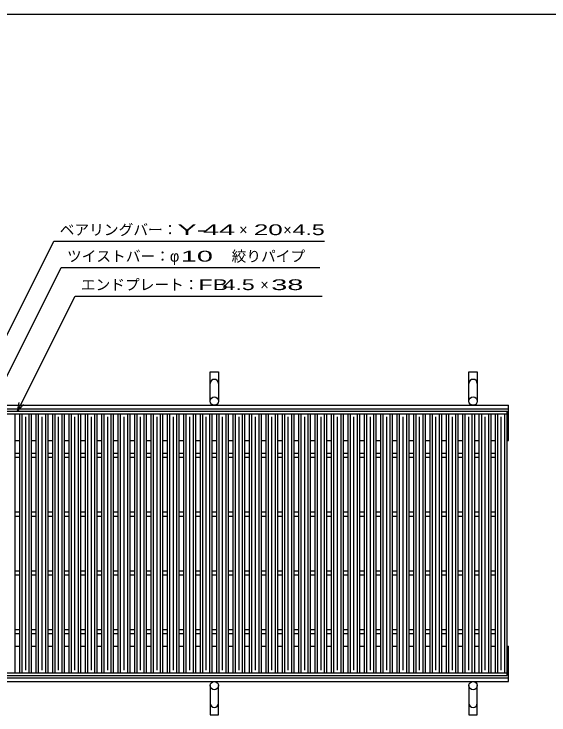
# Model space of a CAD drawing. Units: millimetres, scale not verified. Extents: x -1820 to 1724, y -1285 to 1059.
# Drawn here: x -1268 to -359, y -134 to 1059 of the extents above; entities that cross this region are included whole.
import ezdxf
from ezdxf.enums import TextEntityAlignment as Align

# ---------------------------------------------------------------- set-up
doc = ezdxf.new("R2010")
doc.units = ezdxf.units.MM
doc.header["$LTSCALE"] = 10
for name, color, linetype, lineweight in [('0_2', 150, 'Continuous', 25), ('16', 3, 'Continuous', 25), ('19', 6, 'Continuous', 25), ('22', 2, 'Continuous', 25)]:
    doc.layers.add(name, color=color, linetype=linetype, lineweight=lineweight)
doc.styles.add('ベクトル', font='')
doc.styles.get('ベクトル').set_extended_font_data('ベクトル')

msp = doc.modelspace()

# ---------------------------------------------------------------- linework, layer by layer
at = {"layer": '0_2'}
msp.add_line((-1736, 1059), (1724, 1059), dxfattribs=at)
at = {"layer": '16'}
for p, q in [((-1426, 383.5), (-430, 383.5)), ((-430, 379), (-430, 383.5)), ((-1426, 379), (-430, 379)), ((-1286.5, 379), (-1266.5, 379)), ((-1266.5, -62), (-1266.5, 379)), ((-1258.6, -62), (-1258.6, 379)), ((-1258.6, 379), (-1238.6, 379)), ((-1254.6, -62), (-1254.6, 379)), ((-1248.6, -57), (-1248.6, 374)), ((-1242.6, -62), (-1242.6, 379)), ((-1238.6, -62), (-1238.6, 379)), ((-1230.7, -62), (-1230.7, 379)), ((-1230.7, 379), (-1210.7, 379)), ((-1226.7, -62), (-1226.7, 379)), ((-1220.7, -57), (-1220.7, 374)), ((-1214.7, -62), (-1214.7, 379)), ((-1210.7, -62), (-1210.7, 379)), ((-1202.8, -62), (-1202.8, 379)), ((-1202.8, 379), (-1182.8, 379)), ((-1198.8, -62), (-1198.8, 379)), ((-1192.8, -57), (-1192.8, 374)), ((-1186.8, -62), (-1186.8, 379)), ((-1182.8, -62), (-1182.8, 379)), ((-1174.9, -62), (-1174.9, 379)), ((-1174.9, 379), (-1154.9, 379)), ((-1170.9, -62), (-1170.9, 379)), ((-1164.9, -57), (-1164.9, 374)), ((-1158.9, -62), (-1158.9, 379)), ((-1154.9, -62), (-1154.9, 379)), ((-1147, -62), (-1147, 379)), ((-1147, 379), (-1127, 379)), ((-1143, -62), (-1143, 379)), ((-1137, -57), (-1137, 374)), ((-1131, -62), (-1131, 379)), ((-1127, -62), (-1127, 379)), ((-1119.1, -62), (-1119.1, 379)), ((-1119.1, 379), (-1099.1, 379)), ((-1115.1, -62), (-1115.1, 379)), ((-1109.1, -57), (-1109.1, 374)), ((-1103.1, -62), (-1103.1, 379)), ((-1099.1, -62), (-1099.1, 379)), ((-1091.2, -62), (-1091.2, 379)), ((-1091.2, 379), (-1071.2, 379)), ((-1087.2, -62), (-1087.2, 379)), ((-1081.2, -57), (-1081.2, 374)), ((-1075.2, -62), (-1075.2, 379)), ((-1071.2, -62), (-1071.2, 379)), ((-1063.3, -62), (-1063.3, 379)), ((-1063.3, 379), (-1043.3, 379)), ((-1059.3, -62), (-1059.3, 379)), ((-1053.3, -57), (-1053.3, 374)), ((-1047.3, -62), (-1047.3, 379)), ((-1043.3, -62), (-1043.3, 379)), ((-1035.4, -62), (-1035.4, 379)), ((-1035.4, 379), (-1015.4, 379)), ((-1031.4, -62), (-1031.4, 379)), ((-1025.4, -57), (-1025.4, 374)), ((-1019.4, -62), (-1019.4, 379)), ((-1015.4, -62), (-1015.4, 379)), ((-1007.5, -62), (-1007.5, 379)), ((-1007.5, 379), (-987.5, 379)), ((-1003.5, -62), (-1003.5, 379)), ((-997.5, -57), (-997.5, 374)), ((-991.5, -62), (-991.5, 379)), ((-987.5, -62), (-987.5, 379)), ((-979.6, -62), (-979.6, 379)), ((-979.6, 379), (-959.6, 379)), ((-975.6, -62), (-975.6, 379)), ((-969.6, -57), (-969.6, 374)), ((-963.6, -62), (-963.6, 379)), ((-959.6, -62), (-959.6, 379)), ((-951.7, -62), (-951.7, 379)), ((-951.7, 379), (-931.7, 379)), ((-947.7, -62), (-947.7, 379)), ((-941.7, -57), (-941.7, 374)), ((-935.7, -62), (-935.7, 379)), ((-931.7, -62), (-931.7, 379)), ((-923.8, -62), (-923.8, 379)), ((-923.8, 379), (-903.8, 379)), ((-919.8, -62), (-919.8, 379)), ((-913.8, -57), (-913.8, 374)), ((-907.8, -62), (-907.8, 379)), ((-903.8, -62), (-903.8, 379)), ((-895.9, -62), (-895.9, 379)), ((-895.9, 379), (-875.9, 379)), ((-891.9, -62), (-891.9, 379)), ((-885.9, -57), (-885.9, 374)), ((-879.9, -62), (-879.9, 379)), ((-875.9, -62), (-875.9, 379)), ((-868, -62), (-868, 379)), ((-868, 379), (-848, 379)), ((-864, -62), (-864, 379)), ((-858, -57), (-858, 374)), ((-852, -62), (-852, 379)), ((-848, -62), (-848, 379)), ((-840.1, -62), (-840.1, 379)), ((-840.1, 379), (-820.1, 379)), ((-836.1, -62), (-836.1, 379)), ((-830.1, -57), (-830.1, 374)), ((-824.1, -62), (-824.1, 379)), ((-820.1, -62), (-820.1, 379)), ((-812.2, -62), (-812.2, 379)), ((-812.2, 379), (-792.2, 379)), ((-808.2, -62), (-808.2, 379)), ((-802.2, -57), (-802.2, 374)), ((-796.2, -62), (-796.2, 379)), ((-792.2, -62), (-792.2, 379)), ((-784.3, -62), (-784.3, 379)), ((-784.3, 379), (-764.3, 379)), ((-780.3, -62), (-780.3, 379)), ((-774.3, -57), (-774.3, 374)), ((-768.3, -62), (-768.3, 379)), ((-764.3, -62), (-764.3, 379)), ((-756.4, -62), (-756.4, 379)), ((-756.4, 379), (-736.4, 379)), ((-752.4, -62), (-752.4, 379)), ((-746.4, -57), (-746.4, 374)), ((-740.4, -62), (-740.4, 379)), ((-736.4, -62), (-736.4, 379)), ((-728.5, -62), (-728.5, 379)), ((-728.5, 379), (-708.5, 379)), ((-724.5, -62), (-724.5, 379)), ((-718.5, -57), (-718.5, 374)), ((-712.5, -62), (-712.5, 379)), ((-708.5, -62), (-708.5, 379)), ((-700.6, -62), (-700.6, 379)), ((-700.6, 379), (-680.6, 379)), ((-696.6, -62), (-696.6, 379)), ((-690.6, -57), (-690.6, 374)), ((-684.6, -62), (-684.6, 379)), ((-680.6, -62), (-680.6, 379)), ((-672.7, -62), (-672.7, 379)), ((-672.7, 379), (-652.7, 379)), ((-668.7, -62), (-668.7, 379)), ((-662.7, -57), (-662.7, 374)), ((-656.7, -62), (-656.7, 379)), ((-652.7, -62), (-652.7, 379)), ((-644.8, -62), (-644.8, 379)), ((-644.8, 379), (-624.8, 379)), ((-640.8, -62), (-640.8, 379)), ((-634.8, -57), (-634.8, 374)), ((-628.8, -62), (-628.8, 379)), ((-624.8, -62), (-624.8, 379)), ((-616.9, -62), (-616.9, 379)), ((-616.9, 379), (-596.9, 379)), ((-612.9, -62), (-612.9, 379)), ((-606.9, -57), (-606.9, 374)), ((-600.9, -62), (-600.9, 379)), ((-596.9, -62), (-596.9, 379)), ((-589, -62), (-589, 379)), ((-589, 379), (-569, 379)), ((-585, -62), (-585, 379)), ((-579, -57), (-579, 374)), ((-573, -62), (-573, 379)), ((-569, -62), (-569, 379)), ((-561.1, -62), (-561.1, 379)), ((-561.1, 379), (-541.1, 379)), ((-557.1, -62), (-557.1, 379)), ((-551.1, -57), (-551.1, 374)), ((-545.1, -62), (-545.1, 379)), ((-541.1, -62), (-541.1, 379)), ((-533.2, -62), (-533.2, 379)), ((-533.2, 379), (-513.2, 379)), ((-529.2, -62), (-529.2, 379)), ((-523.2, -57), (-523.2, 374)), ((-517.2, -62), (-517.2, 379)), ((-513.2, -62), (-513.2, 379)), ((-505.3, -62), (-505.3, 379)), ((-505.3, 379), (-485.3, 379)), ((-501.3, -62), (-501.3, 379)), ((-495.3, -57), (-495.3, 374)), ((-489.3, -62), (-489.3, 379)), ((-485.3, -62), (-485.3, 379)), ((-477.4, -62), (-477.4, 379)), ((-477.4, 379), (-457.4, 379)), ((-473.4, -62), (-473.4, 379)), ((-467.4, -57), (-467.4, 374)), ((-461.4, -62), (-461.4, 379)), ((-457.4, -62), (-457.4, 379)), ((-450, -62), (-450, 379)), ((-450, 379), (-430, 379)), ((-446, -62), (-446, 379)), ((-440, -57), (-440, 374)), ((-434, -62), (-434, 379)), ((-430, -62), (-430, 379)), ((-1266.5, 312), (-1258.6, 312)), ((-1238.6, 312), (-1230.7, 312)), ((-1210.7, 312), (-1202.8, 312)), ((-1182.8, 312), (-1174.9, 312)), ((-1154.9, 312), (-1147, 312)), ((-1127, 312), (-1119.1, 312)), ((-1099.1, 312), (-1091.2, 312)), ((-1071.2, 312), (-1063.3, 312)), ((-1043.3, 312), (-1035.4, 312)), ((-1015.4, 312), (-1007.5, 312)), ((-987.5, 312), (-979.6, 312)), ((-959.6, 312), (-951.7, 312)), ((-931.7, 312), (-923.8, 312)), ((-903.8, 312), (-895.9, 312)), ((-875.9, 312), (-868, 312)), ((-848, 312), (-840.1, 312)), ((-820.1, 312), (-812.2, 312)), ((-792.2, 312), (-784.3, 312)), ((-764.3, 312), (-756.4, 312)), ((-736.4, 312), (-728.5, 312)), ((-708.5, 312), (-700.6, 312)), ((-680.6, 312), (-672.7, 312)), ((-652.7, 312), (-644.8, 312)), ((-624.8, 312), (-616.9, 312)), ((-596.9, 312), (-589, 312)), ((-569, 312), (-561.1, 312)), ((-541.1, 312), (-533.2, 312)), ((-513.2, 312), (-505.3, 312)), ((-485.3, 312), (-477.4, 312)), ((-457.4, 312), (-450, 312)), ((-1266.5, 305), (-1258.6, 305)), ((-1238.6, 305), (-1230.7, 305)), ((-1210.7, 305), (-1202.8, 305)), ((-1182.8, 305), (-1174.9, 305)), ((-1154.9, 305), (-1147, 305)), ((-1127, 305), (-1119.1, 305)), ((-1099.1, 305), (-1091.2, 305)), ((-1071.2, 305), (-1063.3, 305)), ((-1043.3, 305), (-1035.4, 305)), ((-1015.4, 305), (-1007.5, 305)), ((-987.5, 305), (-979.6, 305)), ((-959.6, 305), (-951.7, 305)), ((-931.7, 305), (-923.8, 305)), ((-903.8, 305), (-895.9, 305)), ((-875.9, 305), (-868, 305)), ((-848, 305), (-840.1, 305)), ((-820.1, 305), (-812.2, 305)), ((-792.2, 305), (-784.3, 305)), ((-764.3, 305), (-756.4, 305)), ((-736.4, 305), (-728.5, 305)), ((-708.5, 305), (-700.6, 305)), ((-680.6, 305), (-672.7, 305)), ((-652.7, 305), (-644.8, 305)), ((-624.8, 305), (-616.9, 305)), ((-596.9, 305), (-589, 305)), ((-569, 305), (-561.1, 305)), ((-541.1, 305), (-533.2, 305)), ((-513.2, 305), (-505.3, 305)), ((-485.3, 305), (-477.4, 305)), ((-457.4, 305), (-450, 305)), ((-1266.5, 212), (-1258.6, 212)), ((-1266.5, 205), (-1258.6, 205)), ((-1238.6, 212), (-1230.7, 212)), ((-1238.6, 205), (-1230.7, 205)), ((-1210.7, 212), (-1202.8, 212)), ((-1210.7, 205), (-1202.8, 205)), ((-1182.8, 212), (-1174.9, 212)), ((-1182.8, 205), (-1174.9, 205)), ((-1154.9, 212), (-1147, 212)), ((-1154.9, 205), (-1147, 205)), ((-1127, 212), (-1119.1, 212)), ((-1127, 205), (-1119.1, 205)), ((-1099.1, 212), (-1091.2, 212)), ((-1099.1, 205), (-1091.2, 205)), ((-1071.2, 212), (-1063.3, 212)), ((-1071.2, 205), (-1063.3, 205)), ((-1043.3, 212), (-1035.4, 212)), ((-1043.3, 205), (-1035.4, 205)), ((-1015.4, 212), (-1007.5, 212)), ((-1015.4, 205), (-1007.5, 205)), ((-987.5, 212), (-979.6, 212)), ((-987.5, 205), (-979.6, 205)), ((-959.6, 212), (-951.7, 212)), ((-959.6, 205), (-951.7, 205)), ((-931.7, 212), (-923.8, 212)), ((-931.7, 205), (-923.8, 205)), ((-903.8, 212), (-895.9, 212)), ((-903.8, 205), (-895.9, 205)), ((-875.9, 212), (-868, 212)), ((-875.9, 205), (-868, 205)), ((-848, 212), (-840.1, 212)), ((-848, 205), (-840.1, 205)), ((-820.1, 212), (-812.2, 212)), ((-820.1, 205), (-812.2, 205)), ((-792.2, 212), (-784.3, 212)), ((-792.2, 205), (-784.3, 205)), ((-764.3, 212), (-756.4, 212)), ((-764.3, 205), (-756.4, 205)), ((-736.4, 212), (-728.5, 212)), ((-736.4, 205), (-728.5, 205)), ((-708.5, 212), (-700.6, 212)), ((-708.5, 205), (-700.6, 205)), ((-680.6, 212), (-672.7, 212)), ((-680.6, 205), (-672.7, 205)), ((-652.7, 212), (-644.8, 212)), ((-652.7, 205), (-644.8, 205)), ((-624.8, 212), (-616.9, 212)), ((-624.8, 205), (-616.9, 205)), ((-596.9, 212), (-589, 212)), ((-596.9, 205), (-589, 205)), ((-569, 212), (-561.1, 212)), ((-569, 205), (-561.1, 205)), ((-541.1, 212), (-533.2, 212)), ((-541.1, 205), (-533.2, 205)), ((-513.2, 212), (-505.3, 212)), ((-513.2, 205), (-505.3, 205)), ((-485.3, 212), (-477.4, 212)), ((-485.3, 205), (-477.4, 205)), ((-457.4, 212), (-450, 212)), ((-457.4, 205), (-450, 205)), ((-1266.5, 112), (-1258.6, 112)), ((-1238.6, 112), (-1230.7, 112)), ((-1210.7, 112), (-1202.8, 112)), ((-1182.8, 112), (-1174.9, 112)), ((-1154.9, 112), (-1147, 112)), ((-1127, 112), (-1119.1, 112)), ((-1099.1, 112), (-1091.2, 112)), ((-1071.2, 112), (-1063.3, 112)), ((-1043.3, 112), (-1035.4, 112)), ((-1015.4, 112), (-1007.5, 112)), ((-987.5, 112), (-979.6, 112)), ((-959.6, 112), (-951.7, 112)), ((-931.7, 112), (-923.8, 112)), ((-903.8, 112), (-895.9, 112)), ((-875.9, 112), (-868, 112)), ((-848, 112), (-840.1, 112)), ((-820.1, 112), (-812.2, 112)), ((-792.2, 112), (-784.3, 112)), ((-764.3, 112), (-756.4, 112)), ((-736.4, 112), (-728.5, 112)), ((-708.5, 112), (-700.6, 112)), ((-680.6, 112), (-672.7, 112)), ((-652.7, 112), (-644.8, 112)), ((-624.8, 112), (-616.9, 112)), ((-596.9, 112), (-589, 112)), ((-569, 112), (-561.1, 112)), ((-541.1, 112), (-533.2, 112)), ((-513.2, 112), (-505.3, 112)), ((-485.3, 112), (-477.4, 112)), ((-457.4, 112), (-450, 112)), ((-1266.5, 105), (-1258.6, 105)), ((-1238.6, 105), (-1230.7, 105)), ((-1210.7, 105), (-1202.8, 105)), ((-1182.8, 105), (-1174.9, 105)), ((-1154.9, 105), (-1147, 105)), ((-1127, 105), (-1119.1, 105)), ((-1099.1, 105), (-1091.2, 105)), ((-1071.2, 105), (-1063.3, 105)), ((-1043.3, 105), (-1035.4, 105)), ((-1015.4, 105), (-1007.5, 105)), ((-987.5, 105), (-979.6, 105)), ((-959.6, 105), (-951.7, 105)), ((-931.7, 105), (-923.8, 105)), ((-903.8, 105), (-895.9, 105)), ((-875.9, 105), (-868, 105)), ((-848, 105), (-840.1, 105)), ((-820.1, 105), (-812.2, 105)), ((-792.2, 105), (-784.3, 105)), ((-764.3, 105), (-756.4, 105)), ((-736.4, 105), (-728.5, 105)), ((-708.5, 105), (-700.6, 105)), ((-680.6, 105), (-672.7, 105)), ((-652.7, 105), (-644.8, 105)), ((-624.8, 105), (-616.9, 105)), ((-596.9, 105), (-589, 105)), ((-569, 105), (-561.1, 105)), ((-541.1, 105), (-533.2, 105)), ((-513.2, 105), (-505.3, 105)), ((-485.3, 105), (-477.4, 105)), ((-457.4, 105), (-450, 105)), ((-1266.5, 12), (-1258.6, 12)), ((-1238.6, 12), (-1230.7, 12)), ((-1210.7, 12), (-1202.8, 12)), ((-1182.8, 12), (-1174.9, 12)), ((-1154.9, 12), (-1147, 12)), ((-1127, 12), (-1119.1, 12)), ((-1099.1, 12), (-1091.2, 12)), ((-1071.2, 12), (-1063.3, 12)), ((-1043.3, 12), (-1035.4, 12)), ((-1015.4, 12), (-1007.5, 12)), ((-987.5, 12), (-979.6, 12)), ((-959.6, 12), (-951.7, 12)), ((-931.7, 12), (-923.8, 12)), ((-903.8, 12), (-895.9, 12)), ((-875.9, 12), (-868, 12)), ((-848, 12), (-840.1, 12)), ((-820.1, 12), (-812.2, 12)), ((-792.2, 12), (-784.3, 12)), ((-764.3, 12), (-756.4, 12)), ((-736.4, 12), (-728.5, 12)), ((-708.5, 12), (-700.6, 12)), ((-680.6, 12), (-672.7, 12)), ((-652.7, 12), (-644.8, 12)), ((-624.8, 12), (-616.9, 12)), ((-596.9, 12), (-589, 12)), ((-569, 12), (-561.1, 12)), ((-541.1, 12), (-533.2, 12)), ((-513.2, 12), (-505.3, 12)), ((-485.3, 12), (-477.4, 12)), ((-457.4, 12), (-450, 12)), ((-1266.5, 5), (-1258.6, 5)), ((-1238.6, 5), (-1230.7, 5)), ((-1210.7, 5), (-1202.8, 5)), ((-1182.8, 5), (-1174.9, 5)), ((-1154.9, 5), (-1147, 5)), ((-1127, 5), (-1119.1, 5)), ((-1099.1, 5), (-1091.2, 5)), ((-1071.2, 5), (-1063.3, 5)), ((-1043.3, 5), (-1035.4, 5)), ((-1015.4, 5), (-1007.5, 5)), ((-987.5, 5), (-979.6, 5)), ((-959.6, 5), (-951.7, 5)), ((-931.7, 5), (-923.8, 5)), ((-903.8, 5), (-895.9, 5)), ((-875.9, 5), (-868, 5)), ((-848, 5), (-840.1, 5)), ((-820.1, 5), (-812.2, 5)), ((-792.2, 5), (-784.3, 5)), ((-764.3, 5), (-756.4, 5)), ((-736.4, 5), (-728.5, 5)), ((-708.5, 5), (-700.6, 5)), ((-680.6, 5), (-672.7, 5)), ((-652.7, 5), (-644.8, 5)), ((-624.8, 5), (-616.9, 5)), ((-596.9, 5), (-589, 5)), ((-569, 5), (-561.1, 5)), ((-541.1, 5), (-533.2, 5)), ((-513.2, 5), (-505.3, 5)), ((-485.3, 5), (-477.4, 5)), ((-457.4, 5), (-450, 5)), ((-1426, -62), (-430, -62)), ((-1426, -66.5), (-430, -66.5)), ((-1286.5, -62), (-1266.5, -62)), ((-1258.6, -62), (-1238.6, -62)), ((-1230.7, -62), (-1210.7, -62)), ((-1202.8, -62), (-1182.8, -62)), ((-1174.9, -62), (-1154.9, -62)), ((-1147, -62), (-1127, -62)), ((-1119.1, -62), (-1099.1, -62)), ((-1091.2, -62), (-1071.2, -62)), ((-1063.3, -62), (-1043.3, -62)), ((-1035.4, -62), (-1015.4, -62)), ((-1007.5, -62), (-987.5, -62)), ((-979.6, -62), (-959.6, -62)), ((-951.7, -62), (-931.7, -62)), ((-923.8, -62), (-903.8, -62)), ((-895.9, -62), (-875.9, -62)), ((-868, -62), (-848, -62)), ((-840.1, -62), (-820.1, -62)), ((-812.2, -62), (-792.2, -62)), ((-784.3, -62), (-764.3, -62)), ((-756.4, -62), (-736.4, -62)), ((-728.5, -62), (-708.5, -62)), ((-700.6, -62), (-680.6, -62)), ((-672.7, -62), (-652.7, -62)), ((-644.8, -62), (-624.8, -62)), ((-616.9, -62), (-596.9, -62)), ((-589, -62), (-569, -62)), ((-561.1, -62), (-541.1, -62)), ((-533.2, -62), (-513.2, -62)), ((-505.3, -62), (-485.3, -62)), ((-477.4, -62), (-457.4, -62)), ((-450, -62), (-430, -62)), ((-430, -66.5), (-430, -62))]:
    msp.add_line(p, q, dxfattribs=at)
at = {"layer": '19'}
for p, q in [((-935, 400.5), (-935, 450.5)), ((-935, 450.5), (-921, 450.5)), ((-921, 450.5), (-921, 400.5)), ((-495, 400.5), (-495, 450.5)), ((-495, 450.5), (-481, 450.5)), ((-481, 450.5), (-481, 400.5)), ((-1428, 393.5), (-428, 393.5)), ((-1428, 387.5), (-428, 387.5)), ((-428, 333.5), (-428, 393.5)), ((-1266.5, 333.5), (-1258.6, 333.5)), ((-1238.6, 333.5), (-1230.7, 333.5)), ((-1210.7, 333.5), (-1202.8, 333.5)), ((-1182.8, 333.5), (-1174.9, 333.5)), ((-1154.9, 333.5), (-1147, 333.5)), ((-1127, 333.5), (-1119.1, 333.5)), ((-1099.1, 333.5), (-1091.2, 333.5)), ((-1071.2, 333.5), (-1063.3, 333.5)), ((-1043.3, 333.5), (-1035.4, 333.5)), ((-1015.4, 333.5), (-1007.5, 333.5)), ((-987.5, 333.5), (-979.6, 333.5)), ((-959.6, 333.5), (-951.7, 333.5)), ((-931.7, 333.5), (-923.8, 333.5)), ((-903.8, 333.5), (-895.9, 333.5)), ((-875.9, 333.5), (-868, 333.5)), ((-848, 333.5), (-840.1, 333.5)), ((-820.1, 333.5), (-812.2, 333.5)), ((-792.2, 333.5), (-784.3, 333.5)), ((-764.3, 333.5), (-756.4, 333.5)), ((-736.4, 333.5), (-728.5, 333.5)), ((-708.5, 333.5), (-700.6, 333.5)), ((-680.6, 333.5), (-672.7, 333.5)), ((-652.7, 333.5), (-644.8, 333.5)), ((-624.8, 333.5), (-616.9, 333.5)), ((-596.9, 333.5), (-589, 333.5)), ((-569, 333.5), (-561.1, 333.5)), ((-541.1, 333.5), (-533.7, 333.5)), ((-513.2, 333.5), (-505.8, 333.5)), ((-485.3, 333.5), (-477.9, 333.5)), ((-457.4, 333.5), (-450, 333.5)), ((-430, 333.5), (-428, 333.5)), ((-1266.5, -16.5), (-1258.6, -16.5)), ((-1238.6, -16.5), (-1230.7, -16.5)), ((-1210.7, -16.5), (-1202.8, -16.5)), ((-1182.8, -16.5), (-1174.9, -16.5)), ((-1154.9, -16.5), (-1147, -16.5)), ((-1127, -16.5), (-1119.1, -16.5)), ((-1099.1, -16.5), (-1091.2, -16.5)), ((-1071.2, -16.5), (-1063.3, -16.5)), ((-1043.3, -16.5), (-1035.4, -16.5)), ((-1015.4, -16.5), (-1007.5, -16.5)), ((-987.5, -16.5), (-979.6, -16.5)), ((-959.6, -16.5), (-951.7, -16.5)), ((-931.7, -16.5), (-923.8, -16.5)), ((-903.8, -16.5), (-895.9, -16.5)), ((-875.9, -16.5), (-868, -16.5)), ((-848, -16.5), (-840.1, -16.5)), ((-820.1, -16.5), (-812.2, -16.5)), ((-792.2, -16.5), (-784.3, -16.5)), ((-764.3, -16.5), (-756.4, -16.5)), ((-736.4, -16.5), (-728.5, -16.5)), ((-708.5, -16.5), (-700.6, -16.5)), ((-680.6, -16.5), (-672.7, -16.5)), ((-652.7, -16.5), (-644.8, -16.5)), ((-624.8, -16.5), (-616.9, -16.5)), ((-596.9, -16.5), (-589, -16.5)), ((-569, -16.5), (-561.1, -16.5)), ((-541.1, -16.5), (-533.7, -16.5)), ((-513.2, -16.5), (-505.8, -16.5)), ((-485.3, -16.5), (-477.9, -16.5)), ((-457.4, -16.5), (-450, -16.5)), ((-430, -16.5), (-428, -16.5)), ((-428, -76.5), (-428, -16.5)), ((-1428, -70.5), (-428, -70.5)), ((-1428, -76.5), (-428, -76.5)), ((-935, -83.5), (-935, -133.5)), ((-921, -133.5), (-921, -83.5)), ((-495, -83.5), (-495, -133.5)), ((-481, -133.5), (-481, -83.5)), ((-935, -133.5), (-921, -133.5)), ((-495, -133.5), (-481, -133.5))]:
    msp.add_line(p, q, dxfattribs=at)
for centre in [(-928, 400.5), (-488, 400.5), (-928, -83.5), (-488, -83.5)]:
    msp.add_circle(centre, 7, dxfattribs=at)
for centre, start, end in [((-928, 430.5), 0, 180), ((-488, 430.5), 0, 180), ((-928, -113.5), 180, 0), ((-488, -113.5), 180, 0)]:
    msp.add_arc(centre, 7, start, end, dxfattribs=at)
at = {"layer": '22', "color": 4}
for p, q in [((-1406, 262), (-1200.75, 672.5)), ((-1200.75, 672.5), (-740.75, 672.5)), ((-1346.25, 312), (-1188.5, 627.5)), ((-1188.5, 627.5), (-748.5, 627.5)), ((-1262.55, 383.5), (-1164.8, 579)), ((-1164.8, 579), (-744.8, 579)), ((-1262.55, 383.5), (-1259.55, 398.1)), ((-1262.55, 383.5), (-1252.55, 394.5))]:
    msp.add_line(p, q, dxfattribs=at)

# ---------------------------------------------------------------- texts
at = {"layer": '22', "style": 'ベクトル'}
for s, p in [('ベアリングバー：', (-1190.75, 692)), ('×', (-885.75, 692)), ('×', (-810.75, 692)), ('ツイストバー：', (-1178.5, 647)), ('絞りパイプ', (-898.5, 647)), ('φ', (-1003.5, 647)), ('エンドプレート：', (-1154.8, 598.5)), ('×', (-849.8, 598.5))]:
    msp.add_text(s, height=18.33, dxfattribs=at).set_placement(p, align=Align.MIDDLE_LEFT)
for s, width, p in [('Y-', 2, (-990.75, 692)), (' 44 ', 2, (-960.75, 692)), ('20', 1.8, (-860.75, 692)), (' 4.5 ', 1.6, (-805.75, 692)), (' 10 ', 2, (-998.5, 647)), ('FB', 1.6, (-954.8, 598.5)), (' 4.5 ', 1.6, (-924.8, 598.5)), (' 38 ', 2, (-844.8, 598.5))]:
    msp.add_text(s, height=18.33, dxfattribs=dict(at, width=width)).set_placement(p, align=Align.MIDDLE_LEFT)

doc.saveas('drawing.dxf')
